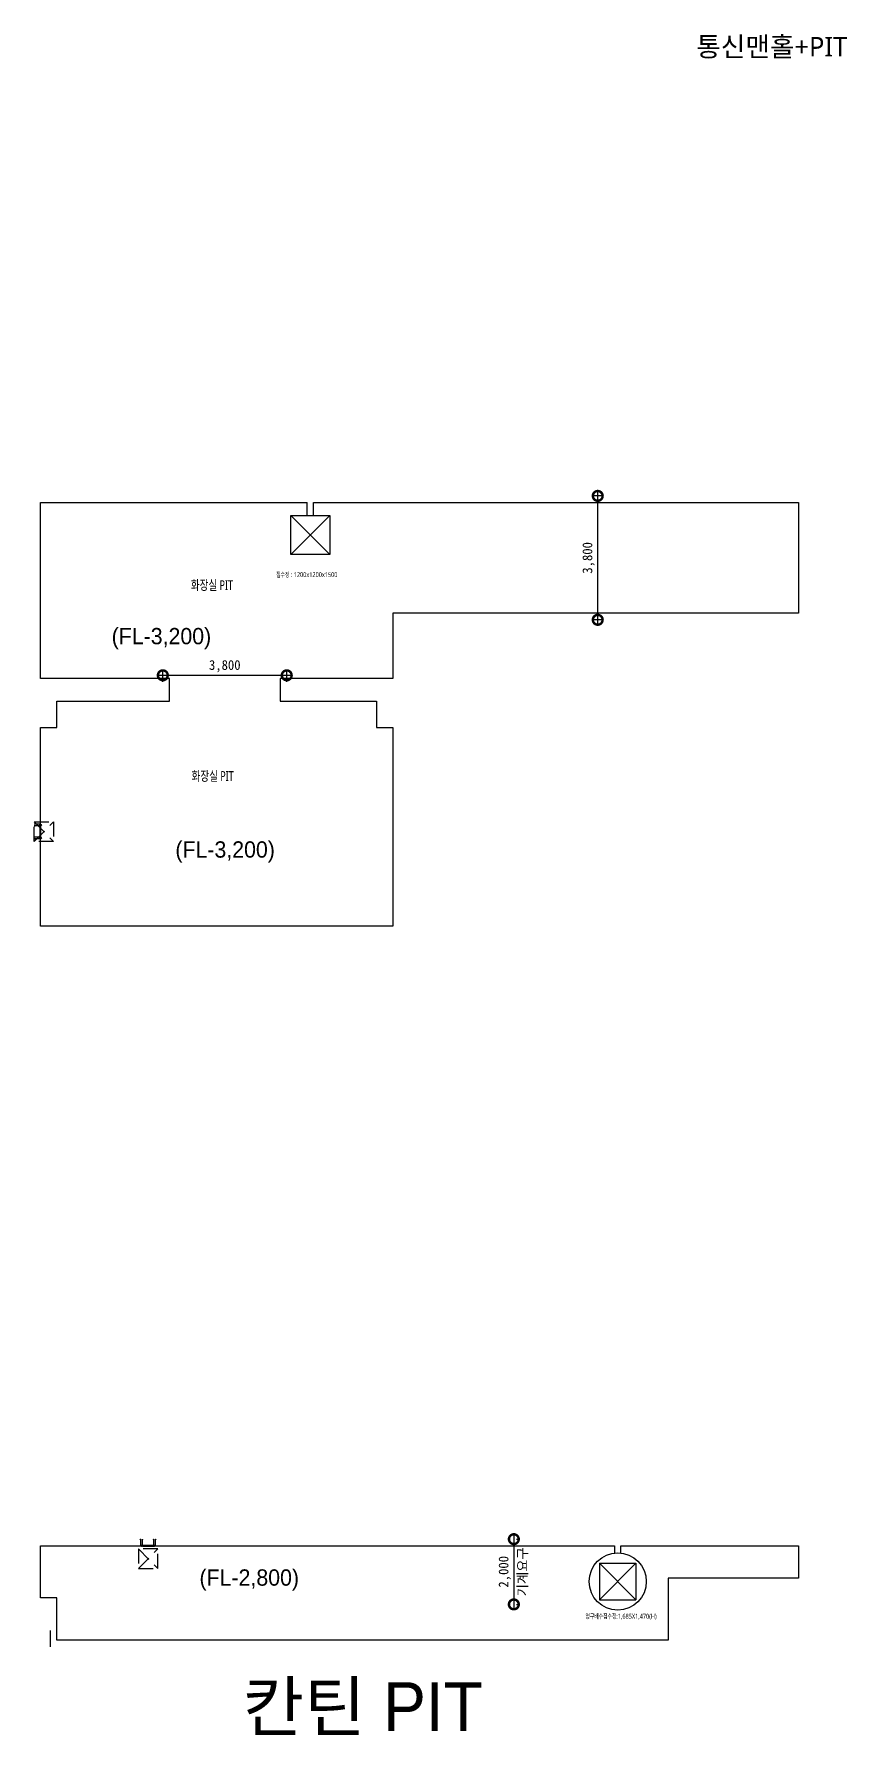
# Model space of a CAD drawing. Header units: millimetres. Extents: x 87841 to 185159, y 39599 to 152003.
# Drawn here: x 156254 to 181186, y 39599 to 91772 of the extents above; entities that cross this region are included whole.
import ezdxf
from ezdxf.enums import TextEntityAlignment as Align

# ---------------------------------------------------------------- set-up
doc = ezdxf.new("R2010")
doc.units = ezdxf.units.MM
doc.header["$LTSCALE"] = 300
doc.linetypes.add('HID', pattern=[2.3, 1.5, -0.8])
for name, color, linetype, plot in [('# 레벨계획_251201', 140, 'Continuous', False), ('NOPLOT', 191, 'Continuous', False), ('NOPLOT-TEXT', 41, 'Continuous', False)]:
    doc.layers.add(name, color=color, linetype=linetype, plot=plot)
for name, color, linetype in [('A-OPEN', 1, 'Continuous'), ('ISL', 251, 'Continuous'), ('OPEN', 1, 'HID'), ('슬래브라인', 7, 'Continuous'), ('철제사다리', 6, 'Continuous'), ('트랜치', 8, 'Continuous')]:
    doc.layers.add(name, color=color, linetype=linetype)
doc.styles.add('Gdim', font='DotumChe.ttf')
doc.styles.add('Gtx', font='Dotum.ttf')
doc.styles.add('맑은고딕', font='malgun.ttf')
doc.dimstyles.new('Gdim400', dxfattribs={"dimscale": 400, "dimtxt": 3, "dimasz": 6, "dimexe": 1.5, "dimexo": 2, "dimgap": 1, "dimtad": 1, "dimdec": 0, "dimzin": 0, "dimdsep": 46, "dimlunit": 6, "dimtxsty": 'Gdim', "dimblk": 'DOTSMALL', "dimcen": 1.5, "dimdle": 1.5, "dimclrd": 1, "dimclre": 1, "dimclrt": 256, "dimazin": 0, "dimtfac": 1, "dimtdec": 0, "dimtix": 1, "dimtmove": 2, "dimatfit": 3, "dimldrblk": 'DOTSMALL', "dimfxl": 1, "dimtolj": 1, "dimtzin": 0, "dimlwd": -1, "dimlwe": -1, "dimarcsym": 0})

# ---------------------------------------------------------------- blocks, each defined once
blk = doc.blocks.new('_DotSmall')
at = {"color": 0, "linetype": 'ByBlock', "const_width": 0.5}
blk.add_lwpolyline([(-0.0625, 0, 1), (0.0625, 0, 1)], format="xyb", close=True, dxfattribs=at)
blk = doc.blocks.new('*D3')
at = {"layer": 'Defpoints', "color": 0, "transparency": 16777216}
for p in [(164004, 72102), (160204, 71705), (164004, 71705)]:
    blk.add_point(p, dxfattribs=at)
at = {"layer": 'NOPLOT', "color": 1, "transparency": 16777216}
for p, q in [((160054, 72102), (164154, 72102)), ((160204, 71905), (160204, 72252)), ((164004, 71905), (164004, 72252))]:
    blk.add_line(p, q, dxfattribs=at)
at = {"layer": 'NOPLOT', "color": 1, "transparency": 16777216, "xscale": 600, "yscale": 600, "zscale": 600, "rotation": 180}
blk.add_blockref('_DotSmall', (160204, 72102), dxfattribs=at)
at = {"layer": 'NOPLOT', "color": 1, "transparency": 16777216, "xscale": 600, "yscale": 600, "zscale": 600}
blk.add_blockref('_DotSmall', (164004, 72102), dxfattribs=at)
at = {"layer": 'NOPLOT', "transparency": 16777216, "insert": (162104, 72380), "char_height": 300, "attachment_point": 5, "style": 'Gdim'}
blk.add_mtext('\\A1;3,800', dxfattribs=at)
blk = doc.blocks.new('*D4')
at = {"layer": 'Defpoints', "color": 0, "transparency": 16777216}
for p in [(173542, 77605), (173919, 77605), (173919, 73805)]:
    blk.add_point(p, dxfattribs=at)
at = {"layer": 'NOPLOT', "color": 1, "transparency": 16777216}
for p, q in [((173542, 73655), (173542, 77755)), ((173719, 77605), (173392, 77605)), ((173719, 73805), (173392, 73805))]:
    blk.add_line(p, q, dxfattribs=at)
at = {"layer": 'NOPLOT', "color": 1, "transparency": 16777216, "xscale": 600, "yscale": 600, "zscale": 600}
for p, rotation in [((173542, 77605), 90), ((173542, 73805), 270)]:
    blk.add_blockref('_DotSmall', p, dxfattribs=dict(at, rotation=rotation))
at = {"layer": 'NOPLOT', "transparency": 16777216, "insert": (173263, 75705), "char_height": 300, "attachment_point": 5, "rotation": 90, "style": 'Gdim'}
blk.add_mtext('\\A1;3,800', dxfattribs=at)
blk = doc.blocks.new('*D5')
at = {"layer": 'Defpoints', "color": 0, "linetype": 'Continuous', "transparency": 16777216}
for p in [(170854, 45605), (170854, 43605), (170969, 43605)]:
    blk.add_point(p, dxfattribs=at)
at = {"layer": 'NOPLOT', "color": 1, "linetype": 'Continuous', "transparency": 16777216}
for p, q in [((170969, 45755), (170969, 43455)), ((171054, 45605), (171119, 45605)), ((171054, 43605), (171119, 43605))]:
    blk.add_line(p, q, dxfattribs=at)
at = {"layer": 'NOPLOT', "color": 1, "linetype": 'Continuous', "transparency": 16777216, "xscale": 600, "yscale": 600, "zscale": 600}
for p, rotation in [((170969, 45605), 90), ((170969, 43605), 270)]:
    blk.add_blockref('_DotSmall', p, dxfattribs=dict(at, rotation=rotation))
at = {"layer": 'NOPLOT', "linetype": 'Continuous', "transparency": 16777216, "char_height": 300, "attachment_point": 5, "rotation": 90, "style": 'Gdim'}
for s, insert in [('\\A1;2,000', (170691, 44605)), ('\\A1;기계요구', (171249, 44605))]:
    blk.add_mtext(s, dxfattribs=dict(at, insert=insert))
blk = doc.blocks.new('A$C61475c86')
at = {"layer": 'A-OPEN'}
for p, q in [((359, 613), (1479, 1733)), ((359, 1733), (1479, 613))]:
    blk.add_line(p, q, dxfattribs=at)
at = {"layer": '슬래브라인'}
for p, q in [((359, 1733), (359, 613)), ((359, 1733), (1479, 1733)), ((1479, 1733), (1479, 613)), ((359, 613), (1479, 613))]:
    blk.add_line(p, q, dxfattribs=at)
blk.add_circle((919, 1173), 877, dxfattribs=at)
at = {"layer": 'NOPLOT-TEXT', "style": '맑은고딕', "width": 0.7}
blk.add_text('영구배수집수정:1,685X1,470(H)', height=150, dxfattribs=at).set_placement((1022, 109), align=Align.MIDDLE_CENTER)
blk = doc.blocks.new('A$Ca24c0e43')
at = {"layer": '철제사다리', "color": 4, "ltscale": 0.5}
for p, q in [((13, 418), (13, 62)), ((25, 465), (225, 465)), ((25, 415), (225, 415)), ((25, 65), (225, 65)), ((25, 15), (225, 15)), ((38, 418), (38, 62)), ((215, 465), (215, 480)), ((215, 480), (225, 480)), ((215, 415), (215, 400)), ((215, 400), (225, 400)), ((215, 65), (215, 80)), ((215, 80), (225, 80)), ((215, 0), (215, 15)), ((225, 0), (215, 0))]:
    blk.add_line(p, q, dxfattribs=at)
for centre in [(25, 440), (25, 40)]:
    blk.add_circle(centre, 25.4, dxfattribs=at)

msp = doc.modelspace()

# ---------------------------------------------------------------- linework, layer by layer
at = {"layer": 'A-OPEN'}
for p, q in [((164128.6, 77005), (165328.6, 75805)), ((164128.6, 75805), (165328.6, 77005))]:
    msp.add_line(p, q, dxfattribs=at)
at = {"layer": 'OPEN'}
for p, q in [((156253.6, 67007.7), (156853.6, 67607.7)), ((156253.6, 67607.7), (156853.6, 67007.7)), ((159453.6, 44705), (160053.6, 45305)), ((159453.6, 45305), (160053.6, 44705))]:
    msp.add_line(p, q, dxfattribs=at)
at = {"layer": 'OPEN', "elevation": 0}
msp.add_lwpolyline([(156253.6, 67607.7), (156853.6, 67607.7), (156853.6, 67007.7), (156253.6, 67007.7)], close=True, dxfattribs=at)
at = {"layer": 'OPEN'}
msp.add_lwpolyline([(159453.6, 44705), (160053.6, 44705), (160053.6, 45305), (159453.6, 45305)], close=True, dxfattribs=at)
at = {"layer": '슬래브라인', "elevation": 0}
msp.add_lwpolyline([(164128.6, 77005), (165328.6, 77005), (165328.6, 75805), (164128.6, 75805)], close=True, dxfattribs=at)
at = {"layer": '트랜치'}
for p, q in [((164628.6, 77005), (164628.6, 77405)), ((164828.6, 77005), (164828.6, 77405)), ((156753.6, 42805), (156753.6, 42305))]:
    msp.add_line(p, q, dxfattribs=at)
at = {"layer": '트랜치', "elevation": 0}
for points in [[(164828.6, 77405), (179703.6, 77405), (179703.6, 74005), (167253.6, 74005), (167253.6, 72005), (163803.6, 72005), (163803.6, 71305), (166753.6, 71305), (166753.6, 70505), (167253.6, 70505), (167253.6, 64405), (156453.6, 64405), (156453.6, 70505), (156953.6, 70505), (156953.6, 71305), (160403.6, 71305), (160403.6, 72005), (156453.6, 72005), (156453.6, 77405), (164628.6, 77405)], [(174253.6, 45176.3), (174253.6, 45405), (179703.6, 45405), (179703.6, 44405), (175703.6, 44405), (175703.6, 42505), (156953.6, 42505), (156953.6, 43805), (156453.6, 43805), (156453.6, 45405), (174053.6, 45405), (174053.6, 45176.3)]]:
    msp.add_lwpolyline(points, dxfattribs=at)

# ---------------------------------------------------------------- block references
at = {"layer": 'ISL'}
for p, rotation in [((156479, 67547.7), 180), ((159993.6, 45379.6), 89.99999999999999)]:
    msp.add_blockref('A$Ca24c0e43', p, dxfattribs=dict(at, rotation=rotation))
msp.add_blockref('A$C61475c86', (173235, 43132.4), dxfattribs=at)

# ---------------------------------------------------------------- texts
at = {"layer": '# 레벨계획_251201', "style": 'Gtx'}
for s, p in [('(FL-3,200)', (158634.2, 73054.3)), ('(FL-3,200)', (160587.7, 66509.7)), ('(FL-2,800)', (161327.5, 44178.9))]:
    msp.add_text(s, height=500, dxfattribs=at).set_placement(p)
at = {"layer": 'NOPLOT-TEXT'}
for s, height, style, p in [('통신맨홀+PIT', 600, '맑은고딕', (176563.8, 91083.2)), ('칸틴 PIT', 1500, 'Gtx', (162654, 39717.9))]:
    msp.add_text(s, height=height, dxfattribs=dict(at, style=style)).set_placement(p)
at = {"layer": 'NOPLOT-TEXT', "style": '맑은고딕', "width": 0.7}
msp.add_text('집수정 : 1200x1200x1500', height=150, dxfattribs=at).set_placement((164619.8, 75190.5), align=Align.MIDDLE_CENTER)
for p in [(161061.4, 74720.4), (161084.5, 68864.4, 0)]:
    msp.add_text('화장실 PIT', height=300, dxfattribs=at).set_placement(p)

# ---------------------------------------------------------------- dimensions: what is measured, and where the dimension line sits
at = {"layer": 'NOPLOT'}
dim = msp.add_linear_dim(base=(173541.7, 77605), p1=(173918.9, 73805), p2=(173918.9, 77605), angle=90, dimstyle='Gdim400', override={"dimscale": 100, "dimfxl": 2, "dimarcsym": 1}, dxfattribs=at)
dim.commit()
dim.dimension.update_dxf_attribs({"geometry": '*D4', "text_midpoint": (173263.1, 75705)})
dim = msp.add_linear_dim(base=(164003.6, 72101.6), p1=(160203.6, 71705), p2=(164003.6, 71705), dimstyle='Gdim400', override={"dimscale": 100, "dimfxl": 2, "dimarcsym": 1}, dxfattribs=at)
dim.commit()
dim.dimension.update_dxf_attribs({"geometry": '*D3', "text_midpoint": (162103.6, 72380.2)})
at = {"layer": 'NOPLOT', "linetype": 'Continuous'}
dim = msp.add_linear_dim(base=(170969.2, 43605), p1=(170853.6, 45605), p2=(170853.6, 43605), angle=270, text='<>\\X기계요구', dimstyle='Gdim400', override={"dimscale": 100}, dxfattribs=at)
dim.commit()
dim.dimension.update_dxf_attribs({"geometry": '*D5', "text_midpoint": (170969.2, 44605)})

doc.saveas('drawing.dxf')
